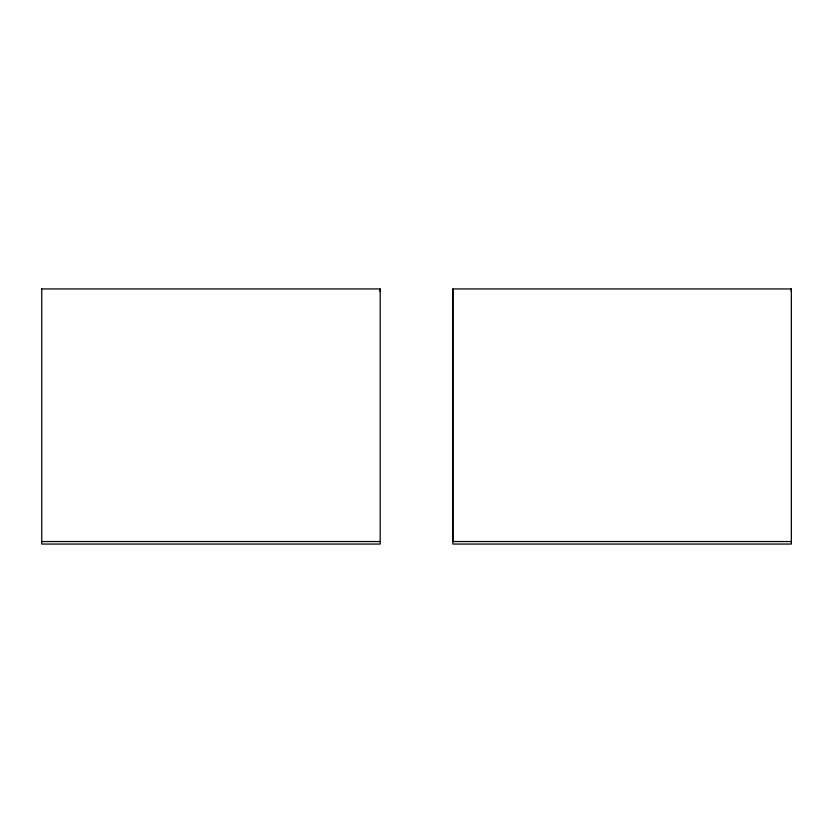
<?xml version="1.0" encoding="UTF-8"?>
<svg xmlns="http://www.w3.org/2000/svg" width="833" height="833" viewBox="0 0 833 833"><rect width="100%" height="100%" fill="white"/><g stroke="black" fill="none" stroke-linecap="round" stroke-linejoin="round"><path stroke-width="1.25" d="M41.65 288.947L380.192 288.947L380.192 544.053L41.733 544.053L41.733 288.947M41.733 541.544L380.192 541.544M452.892 541.544L791.35 541.544M791.267 288.947L791.267 291.456M452.892 288.947L452.892 544.053L791.35 544.053L791.35 288.947L452.808 288.947L452.808 541.544M380.108 288.947L380.108 291.456"/></g></svg>
